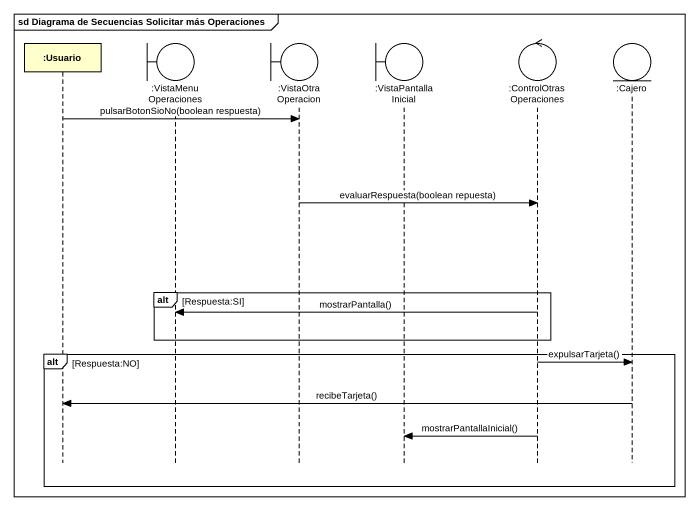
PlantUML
@startuml
mainframe sd Diagrama de Secuencias Solicitar más Operaciones
hide footbox
participant ":Usuario" as Usuario
boundary ":VistaMenuOperaciones" as VistaMenuOperaciones
boundary ":VistaOtraOperacion" as VistaOtraOperacion
boundary ":VistaPantallaInicial" as VistaPantallaInicial
control ":ControlOtrasOperaciones" as ControlOtrasOperaciones
entity ":Cajero" as Cajero

Usuario -> VistaOtraOperacion : pulsarBotonSioNo(boolean respuesta)
VistaOtraOperacion -> ControlOtrasOperaciones : evaluarRespuesta(boolean repuesta)
alt Respuesta:SI
  ControlOtrasOperaciones -> VistaMenuOperaciones : mostrarPantalla()
end
alt Respuesta:NO
  ControlOtrasOperaciones -> Cajero : expulsarTarjeta()
  Cajero -> Usuario : recibeTarjeta()
  ControlOtrasOperaciones -> VistaPantallaInicial : mostrarPantallaInicial()
end
@enduml
